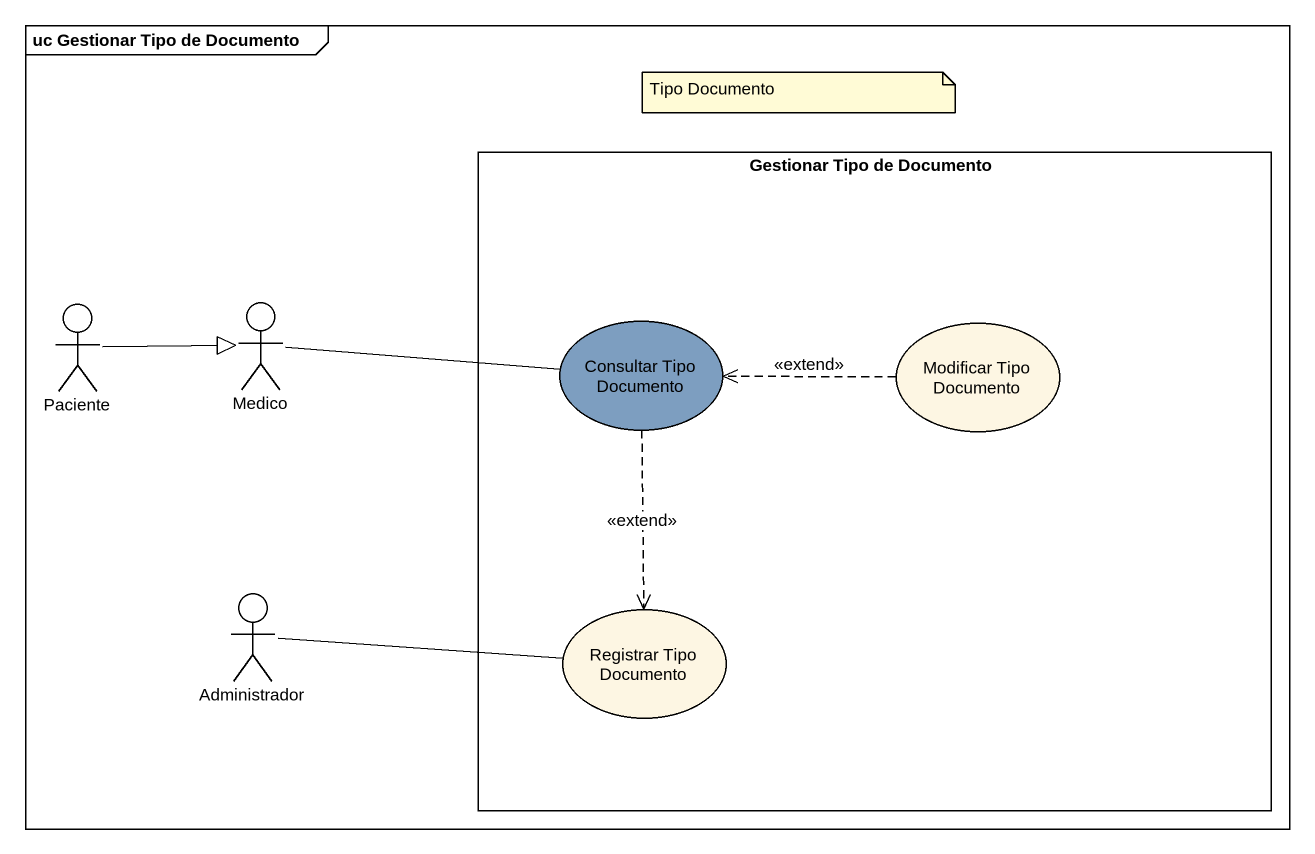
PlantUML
@startuml
mainframe uc Gestionar Tipo de Documento
rectangle "Gestionar Tipo de Documento" as Gestionar_Tipo_de_Documento {
  usecase "Consultar Tipo Documento" as Consultar_Tipo_Documento #7D9EC0
  usecase "Modificar Tipo Documento" as Modificar_Tipo_Documento
  usecase "Registrar Tipo Documento" as Registrar_Tipo_Documento
}
actor Paciente
actor Medico
actor Administrador
Paciente -right-|> Medico
Medico -right- Consultar_Tipo_Documento
Consultar_Tipo_Documento ..> Registrar_Tipo_Documento : <<extend>>
Modificar_Tipo_Documento .left.> Consultar_Tipo_Documento : <<extend>>
Administrador -right- Registrar_Tipo_Documento
note as N1
  Tipo Documento
end note
@enduml
